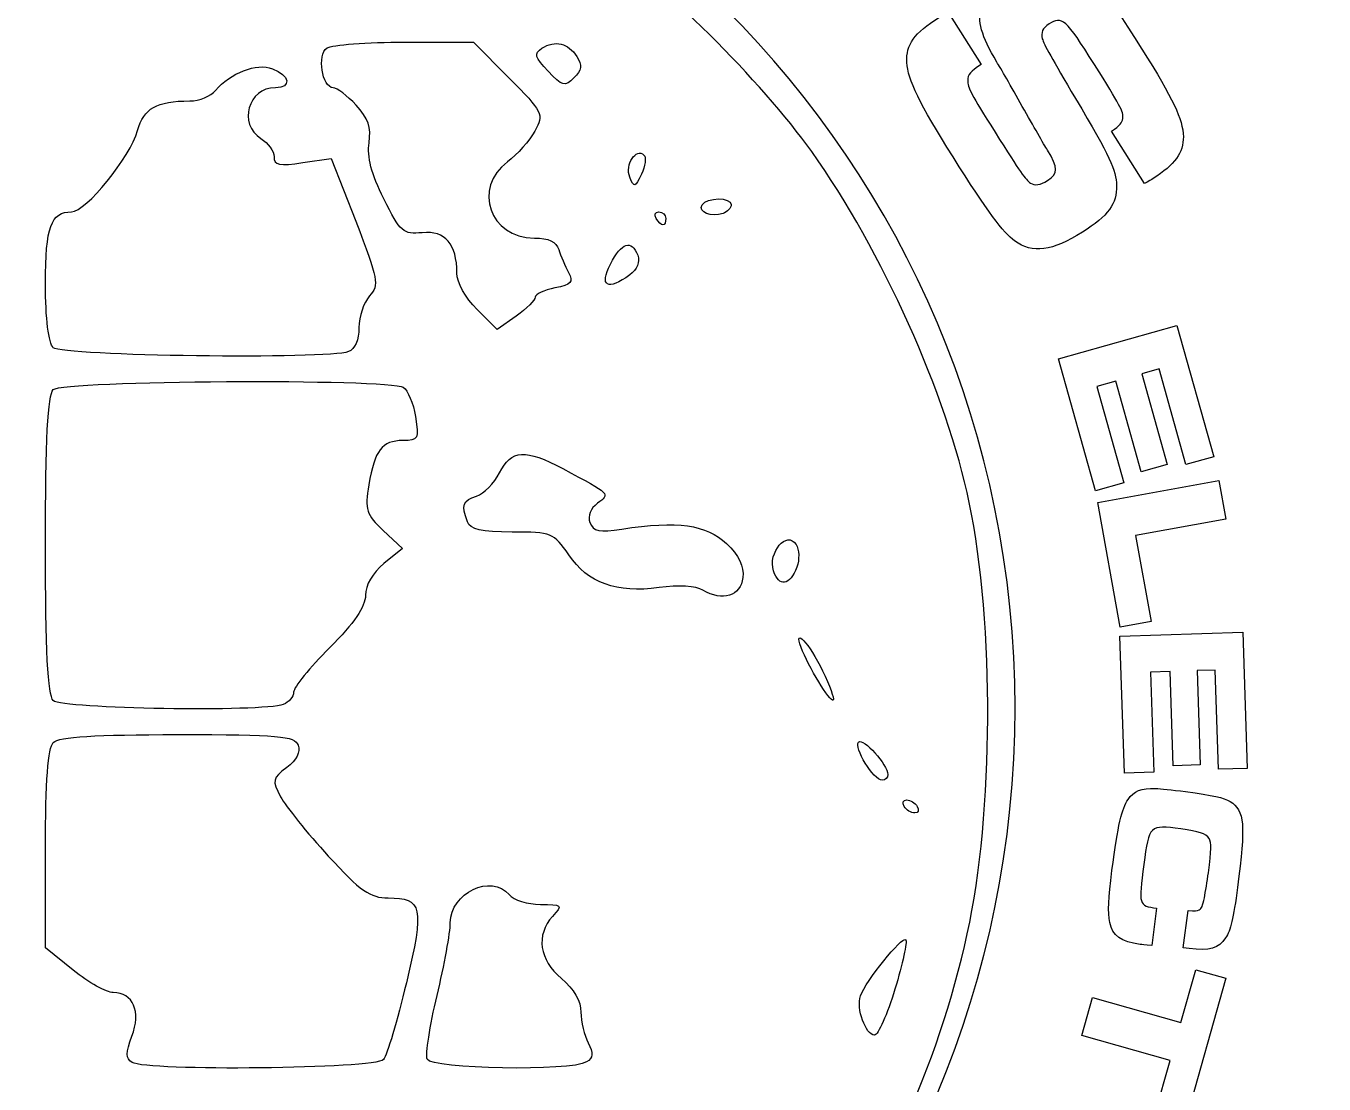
# Model space of a CAD drawing. Header units: millimetres. Extents: x -93 to 57, y 25 to 143.
# Drawn here: x -68.93 to -51.19, y 97.5 to 111.95 of the extents above; entities that cross this region are included whole.
import ezdxf

# ---------------------------------------------------------------- set-up
doc = ezdxf.new("R2010")
doc.units = ezdxf.units.MM
doc.header["$MEASUREMENT"] = 0
doc.layers.add('Layer 1', color=7, linetype='Continuous')

msp = doc.modelspace()

# ---------------------------------------------------------------- linework, layer by layer
at = {"layer": 'Layer 1', "color": 250, "lineweight": 20}
msp.add_open_spline([(-47.7176, 129.818), (-47.7176, 126.6165), (-47.718, 125.8159), (-47.718, 125.8159), (-47.718, 125.8159), (-44.9679, 125.8154), (-42.7178, 123.5657), (-42.7178, 120.8156), (-42.7178, 120.8156), (-42.7178, 120.8156), (-42.7178, 30.8176), (-42.7178, 30.8176), (-42.7178, 30.8176), (-42.7178, 28.0674), (-44.968, 25.8173), (-47.718, 25.8173), (-47.718, 25.8173), (-47.718, 25.8173), (-87.7176, 25.8173), (-87.7176, 25.8173), (-87.7176, 25.8173), (-90.4676, 25.8173), (-92.7178, 28.0673), (-92.7178, 30.8176), (-92.7178, 30.8176), (-92.7178, 30.8176), (-92.7178, 120.8156), (-92.7178, 120.8156), (-92.7178, 120.8156), (-92.7178, 123.5659), (-90.4677, 125.8159), (-87.7176, 125.8159), (-87.7176, 125.8159), (-87.638, 125.8159), (-87.7176, 124.5996), (-87.7176, 132.9852), (-87.7176, 132.9852), (-87.7176, 134.5422), (-86.6045, 135.8158), (-85.244, 135.8159), (-85.244, 135.8159), (-85.244, 135.8159), (-50.1911, 135.818), (-50.1911, 135.818), (-50.1911, 135.818), (-48.8306, 135.8181), (-47.7176, 134.5438), (-47.7176, 132.9873), (-47.7176, 132.9873), (-47.7176, 131.9309), (-47.7176, 130.8744), (-47.7176, 129.818)], degree=3, knots=[0, 0, 0, 0, 0.0714286, 0.0714286, 0.0714286, 0.0714286, 0.1428571, 0.1428571, 0.1428571, 0.1428571, 0.2142857, 0.2142857, 0.2142857, 0.2142857, 0.2857143, 0.2857143, 0.2857143, 0.2857143, 0.3571429, 0.3571429, 0.3571429, 0.3571429, 0.4285714, 0.4285714, 0.4285714, 0.4285714, 0.5, 0.5, 0.5, 0.5, 0.5714286, 0.5714286, 0.5714286, 0.5714286, 0.6428571, 0.6428571, 0.6428571, 0.6428571, 0.7142857, 0.7142857, 0.7142857, 0.7142857, 0.7857143, 0.7857143, 0.7857143, 0.7857143, 0.8571429, 0.8571429, 0.8571429, 0.8571429, 1, 1, 1, 1], dxfattribs=at)
at = {"layer": 'Layer 1', "color": 7}
msp.add_open_spline([(-68.9279, 116.1455), (-61.4659, 116.1455), (-55.4167, 110.0963), (-55.4167, 102.6343), (-55.4167, 102.6343), (-55.4167, 95.1723), (-61.4659, 89.1231), (-68.9279, 89.1231), (-68.9279, 89.1231), (-76.39, 89.1231), (-82.4392, 95.1723), (-82.4392, 102.6343), (-82.4392, 102.6343), (-82.4392, 110.0963), (-76.39, 116.1455), (-68.9279, 116.1455)], degree=3, knots=[0, 0, 0, 0, 0.2, 0.2, 0.2, 0.2, 0.4, 0.4, 0.4, 0.4, 0.6, 0.6, 0.6, 0.6, 1, 1, 1, 1], dxfattribs=at)
at = {"layer": 'Layer 1', "color": 250}
for points, knots in [([(-70.7209, 89.3027), (-70.8927, 89.3206), (-71.4349, 89.4197), (-71.9258, 89.5229), (-71.9258, 89.5229), (-76.6238, 90.5104), (-80.7199, 94.4589), (-81.8652, 99.1039), (-81.8652, 99.1039), (-82.4779, 101.5885), (-82.2922, 105.0455), (-81.429, 107.2258), (-81.429, 107.2258), (-80.7619, 108.9107), (-79.477, 110.8365), (-78.2035, 112.0603), (-78.2035, 112.0603), (-76.5572, 113.6423), (-73.7657, 115.0752), (-71.5458, 115.4777), (-71.5458, 115.4777), (-69.4433, 115.859), (-66.6741, 115.7061), (-64.8749, 115.1095), (-64.8749, 115.1095), (-63.9623, 114.8069), (-62.0575, 113.8313), (-61.2189, 113.2371), (-61.2189, 113.2371), (-60.2281, 112.535), (-58.8851, 111.2015), (-58.1961, 110.2358), (-58.1961, 110.2358), (-57.2352, 108.8889), (-56.3447, 106.9071), (-56.0421, 105.4423), (-56.0421, 105.4423), (-55.6952, 103.7628), (-55.7069, 101.2063), (-56.0691, 99.5501), (-56.0691, 99.5501), (-56.869, 95.8927), (-59.2874, 92.6499), (-62.5453, 90.8663), (-62.5453, 90.8663), (-64.0107, 90.064), (-65.5473, 89.5469), (-67.0904, 89.3366), (-67.0904, 89.3366), (-67.7368, 89.2485), (-69.9999, 89.2274), (-70.7209, 89.3027)], [0, 0, 0, 0, 0.0714286, 0.0714286, 0.0714286, 0.0714286, 0.1428571, 0.1428571, 0.1428571, 0.1428571, 0.2142857, 0.2142857, 0.2142857, 0.2142857, 0.2857143, 0.2857143, 0.2857143, 0.2857143, 0.3571429, 0.3571429, 0.3571429, 0.3571429, 0.4285714, 0.4285714, 0.4285714, 0.4285714, 0.5, 0.5, 0.5, 0.5, 0.5714286, 0.5714286, 0.5714286, 0.5714286, 0.6428571, 0.6428571, 0.6428571, 0.6428571, 0.7142857, 0.7142857, 0.7142857, 0.7142857, 0.7857143, 0.7857143, 0.7857143, 0.7857143, 0.8571429, 0.8571429, 0.8571429, 0.8571429, 1, 1, 1, 1]), ([(-56.3344, 112.1451), (-56.3344, 112.1451), (-56.4515, 112.0716), (-56.4515, 112.0716), (-56.4515, 112.0716), (-56.7987, 111.8525), (-56.9077, 111.701), (-56.8947, 111.4538), (-56.8947, 111.4538), (-56.8825, 111.2159), (-56.7244, 110.8921), (-56.2646, 110.1645), (-56.2646, 110.1645), (-55.7899, 109.4116), (-55.5782, 109.1257), (-55.4219, 109.0152), (-55.4219, 109.0152), (-55.1771, 108.8379), (-54.9081, 108.8746), (-54.4952, 109.1352), (-54.4952, 109.1352), (-54.1443, 109.3565), (-54.0216, 109.5258), (-54.0288, 109.7723), (-54.0288, 109.7723), (-54.0341, 109.9835), (-54.1158, 110.162), (-54.5902, 110.961), (-54.5902, 110.961), (-54.9128, 111.504), (-55.0212, 111.7014), (-55.0444, 111.7786), (-55.0444, 111.7786), (-55.0663, 111.8617), (-55.04, 111.925), (-54.9525, 111.9799), (-54.9525, 111.9799), (-54.7731, 112.0927), (-54.7258, 112.0513), (-54.3317, 111.4264), (-54.3317, 111.4264), (-53.9783, 110.8666), (-53.9328, 110.7784), (-53.9433, 110.6898), (-53.9433, 110.6898), (-53.9545, 110.6265), (-53.9807, 110.5949), (-54.0986, 110.515), (-54.0986, 110.515), (-54.0986, 110.515), (-53.6467, 109.7988), (-53.6467, 109.7988), (-53.6467, 109.7988), (-53.5968, 109.8252), (-53.5455, 109.8574), (-53.531, 109.8667), (-53.531, 109.8667), (-53.2315, 110.0558), (-53.116, 110.2208), (-53.1161, 110.4399), (-53.1161, 110.4399), (-53.1249, 110.68), (-53.2536, 110.9567), (-53.6827, 111.6366), (-53.6827, 111.6366), (-54.2388, 112.5176), (-54.394, 112.7152), (-54.6167, 112.8412), (-54.6167, 112.8412), (-54.8199, 112.9526), (-55.0927, 112.8987), (-55.4542, 112.6703), (-55.4542, 112.6703), (-55.6988, 112.5154), (-55.8286, 112.372), (-55.8806, 112.2116), (-55.8806, 112.2116), (-55.9358, 112.0239), (-55.8779, 111.8196), (-55.6654, 111.458), (-55.6654, 111.458), (-55.6169, 111.3814), (-55.4713, 111.1262), (-55.3173, 110.8499), (-55.3173, 110.8499), (-55.1647, 110.5832), (-55.0235, 110.3352), (-54.9721, 110.2549), (-54.9721, 110.2549), (-54.8257, 110.0148), (-54.8255, 109.9334), (-54.9716, 109.8413), (-54.9716, 109.8413), (-55.0743, 109.7763), (-55.145, 109.7673), (-55.2053, 109.8059), (-55.2053, 109.8059), (-55.2785, 109.8576), (-55.3349, 109.9392), (-55.6905, 110.502), (-55.6905, 110.502), (-56.0203, 111.0242), (-56.0638, 111.1095), (-56.0639, 111.2067), (-56.0639, 111.2067), (-56.0641, 111.2882), (-56.0257, 111.3326), (-55.8796, 111.4248), (-55.8796, 111.4248), (-55.8796, 111.4248), (-56.3344, 112.1451), (-56.3344, 112.1451)], [0, 0, 0, 0, 0.0344828, 0.0344828, 0.0344828, 0.0344828, 0.0689655, 0.0689655, 0.0689655, 0.0689655, 0.1034483, 0.1034483, 0.1034483, 0.1034483, 0.137931, 0.137931, 0.137931, 0.137931, 0.1724138, 0.1724138, 0.1724138, 0.1724138, 0.2068966, 0.2068966, 0.2068966, 0.2068966, 0.2413793, 0.2413793, 0.2413793, 0.2413793, 0.2758621, 0.2758621, 0.2758621, 0.2758621, 0.3103448, 0.3103448, 0.3103448, 0.3103448, 0.3448276, 0.3448276, 0.3448276, 0.3448276, 0.3793103, 0.3793103, 0.3793103, 0.3793103, 0.4137931, 0.4137931, 0.4137931, 0.4137931, 0.4482759, 0.4482759, 0.4482759, 0.4482759, 0.4827586, 0.4827586, 0.4827586, 0.4827586, 0.5172414, 0.5172414, 0.5172414, 0.5172414, 0.5517241, 0.5517241, 0.5517241, 0.5517241, 0.5862069, 0.5862069, 0.5862069, 0.5862069, 0.6206897, 0.6206897, 0.6206897, 0.6206897, 0.6551724, 0.6551724, 0.6551724, 0.6551724, 0.6896552, 0.6896552, 0.6896552, 0.6896552, 0.7241379, 0.7241379, 0.7241379, 0.7241379, 0.7586207, 0.7586207, 0.7586207, 0.7586207, 0.7931034, 0.7931034, 0.7931034, 0.7931034, 0.8275862, 0.8275862, 0.8275862, 0.8275862, 0.862069, 0.862069, 0.862069, 0.862069, 0.8965517, 0.8965517, 0.8965517, 0.8965517, 0.9310345, 0.9310345, 0.9310345, 0.9310345, 1, 1, 1, 1]), ([(-61.9742, 108.2471), (-61.9742, 108.2867), (-61.8528, 108.3434), (-61.7045, 108.3731), (-61.7045, 108.3731), (-61.48, 108.418), (-61.449, 108.4534), (-61.5195, 108.585), (-61.5195, 108.585), (-61.5661, 108.672), (-61.6259, 108.8134), (-61.6525, 108.8993), (-61.6525, 108.8993), (-61.6854, 109.0055), (-61.7924, 109.0555), (-61.9867, 109.0555), (-61.9867, 109.0555), (-62.5947, 109.0555), (-62.8358, 109.7392), (-62.3535, 110.096), (-62.3535, 110.096), (-62.2185, 110.1958), (-62.0504, 110.3853), (-61.9799, 110.5171), (-61.9799, 110.5171), (-61.8554, 110.75), (-61.8654, 110.7705), (-62.3339, 111.2449), (-62.3339, 111.2449), (-62.3339, 111.2449), (-62.816, 111.733), (-62.816, 111.733), (-62.816, 111.733), (-62.816, 111.733), (-63.7561, 111.7317), (-63.7561, 111.7317), (-63.7561, 111.7317), (-64.2733, 111.731), (-64.752, 111.6951), (-64.82, 111.652), (-64.82, 111.652), (-64.9598, 111.5635), (-64.8886, 111.1083), (-64.735, 111.1083), (-64.735, 111.1083), (-64.6845, 111.1083), (-64.5441, 111.0014), (-64.423, 110.8707), (-64.423, 110.8707), (-64.2568, 110.6913), (-64.2134, 110.5655), (-64.2461, 110.3575), (-64.2461, 110.3575), (-64.2758, 110.1689), (-64.2121, 109.9269), (-64.0445, 109.591), (-64.0445, 109.591), (-63.8173, 109.1355), (-63.7794, 109.1022), (-63.5181, 109.1285), (-63.5181, 109.1285), (-63.2058, 109.1599), (-63.0452, 108.9728), (-63.0452, 108.5773), (-63.0452, 108.5773), (-63.0452, 108.4481), (-62.93, 108.2399), (-62.7699, 108.0798), (-62.7699, 108.0798), (-62.7699, 108.0798), (-62.4945, 107.8045), (-62.4945, 107.8045), (-62.4945, 107.8045), (-62.4945, 107.8045), (-62.2343, 107.9898), (-62.2343, 107.9898), (-62.2343, 107.9898), (-62.0913, 108.0917), (-61.9741, 108.2075), (-61.9741, 108.2471), (-61.9741, 108.2471), (-61.9741, 108.2471), (-61.9742, 108.2471), (-61.9742, 108.2471)], [0, 0, 0, 0, 0.0454545, 0.0454545, 0.0454545, 0.0454545, 0.0909091, 0.0909091, 0.0909091, 0.0909091, 0.1363636, 0.1363636, 0.1363636, 0.1363636, 0.1818182, 0.1818182, 0.1818182, 0.1818182, 0.2272727, 0.2272727, 0.2272727, 0.2272727, 0.2727273, 0.2727273, 0.2727273, 0.2727273, 0.3181818, 0.3181818, 0.3181818, 0.3181818, 0.3636364, 0.3636364, 0.3636364, 0.3636364, 0.4090909, 0.4090909, 0.4090909, 0.4090909, 0.4545455, 0.4545455, 0.4545455, 0.4545455, 0.5, 0.5, 0.5, 0.5, 0.5454545, 0.5454545, 0.5454545, 0.5454545, 0.5909091, 0.5909091, 0.5909091, 0.5909091, 0.6363636, 0.6363636, 0.6363636, 0.6363636, 0.6818182, 0.6818182, 0.6818182, 0.6818182, 0.7272727, 0.7272727, 0.7272727, 0.7272727, 0.7727273, 0.7727273, 0.7727273, 0.7727273, 0.8181818, 0.8181818, 0.8181818, 0.8181818, 0.8636364, 0.8636364, 0.8636364, 0.8636364, 0.9090909, 0.9090909, 0.9090909, 0.9090909, 1, 1, 1, 1]), ([(-61.4051, 111.5339), (-61.5221, 111.7196), (-61.7038, 111.7632), (-61.8826, 111.6484), (-61.8826, 111.6484), (-61.9936, 111.5771), (-61.9805, 111.5281), (-61.7984, 111.3342), (-61.7984, 111.3342), (-61.6041, 111.1275), (-61.5689, 111.1183), (-61.4452, 111.242), (-61.4452, 111.242), (-61.3405, 111.3467), (-61.331, 111.4161), (-61.4052, 111.5339), (-61.4052, 111.5339), (-61.4052, 111.5339), (-61.4051, 111.5339), (-61.4051, 111.5339)], [0, 0, 0, 0, 0.1666667, 0.1666667, 0.1666667, 0.1666667, 0.3333333, 0.3333333, 0.3333333, 0.3333333, 0.5, 0.5, 0.5, 0.5, 0.6666667, 0.6666667, 0.6666667, 0.6666667, 1, 1, 1, 1]), ([(-64.5252, 107.5031), (-64.4389, 107.5362), (-64.384, 107.6637), (-64.384, 107.8308), (-64.384, 107.8308), (-64.384, 107.9812), (-64.319, 108.1761), (-64.2395, 108.2639), (-64.2395, 108.2639), (-64.1054, 108.4121), (-64.119, 108.4854), (-64.4283, 109.2837), (-64.4283, 109.2837), (-64.4283, 109.2837), (-64.7616, 110.1437), (-64.7616, 110.1437), (-64.7616, 110.1437), (-64.7616, 110.1437), (-65.1529, 110.085), (-65.1529, 110.085), (-65.1529, 110.085), (-65.4724, 110.0371), (-65.5443, 110.0518), (-65.5443, 110.1649), (-65.5443, 110.1649), (-65.5443, 110.2411), (-65.6246, 110.3537), (-65.7228, 110.415), (-65.7228, 110.415), (-66.0393, 110.6126), (-65.899, 111.1083), (-65.5264, 111.1083), (-65.5264, 111.1083), (-65.3002, 111.1083), (-65.3264, 111.2777), (-65.5666, 111.3681), (-65.5666, 111.3681), (-65.7841, 111.4501), (-66.1408, 111.3128), (-66.3427, 111.0695), (-66.3427, 111.0695), (-66.4065, 110.9926), (-66.5642, 110.9292), (-66.6932, 110.9285), (-66.6932, 110.9285), (-67.1534, 110.9261), (-67.324, 110.8294), (-67.4086, 110.523), (-67.4086, 110.523), (-67.5089, 110.1599), (-68.117, 109.4124), (-68.3122, 109.4124), (-68.3122, 109.4124), (-68.5946, 109.4124), (-68.6681, 109.2095), (-68.6681, 108.4307), (-68.6681, 108.4307), (-68.6681, 107.9527), (-68.6277, 107.6227), (-68.561, 107.556), (-68.561, 107.556), (-68.4479, 107.4428), (-64.8066, 107.3951), (-64.5252, 107.5031), (-64.5252, 107.5031), (-64.5252, 107.5031), (-64.5252, 107.5031), (-64.5252, 107.5031)], [0, 0, 0, 0, 0.0555556, 0.0555556, 0.0555556, 0.0555556, 0.1111111, 0.1111111, 0.1111111, 0.1111111, 0.1666667, 0.1666667, 0.1666667, 0.1666667, 0.2222222, 0.2222222, 0.2222222, 0.2222222, 0.2777778, 0.2777778, 0.2777778, 0.2777778, 0.3333333, 0.3333333, 0.3333333, 0.3333333, 0.3888889, 0.3888889, 0.3888889, 0.3888889, 0.4444444, 0.4444444, 0.4444444, 0.4444444, 0.5, 0.5, 0.5, 0.5, 0.5555556, 0.5555556, 0.5555556, 0.5555556, 0.6111111, 0.6111111, 0.6111111, 0.6111111, 0.6666667, 0.6666667, 0.6666667, 0.6666667, 0.7222222, 0.7222222, 0.7222222, 0.7222222, 0.7777778, 0.7777778, 0.7777778, 0.7777778, 0.8333333, 0.8333333, 0.8333333, 0.8333333, 0.8888889, 0.8888889, 0.8888889, 0.8888889, 1, 1, 1, 1]), ([(-60.489, 110.1883), (-60.5962, 110.2955), (-60.7507, 110.0549), (-60.6824, 109.8871), (-60.6824, 109.8871), (-60.622, 109.7382), (-60.6088, 109.7415), (-60.5227, 109.9265), (-60.5227, 109.9265), (-60.4711, 110.0374), (-60.4559, 110.1553), (-60.489, 110.1883)], [0, 0, 0, 0, 0.25, 0.25, 0.25, 0.25, 0.5, 0.5, 0.5, 0.5, 1, 1, 1, 1]), ([(-59.2966, 109.5113), (-59.2966, 109.6161), (-59.6286, 109.6145), (-59.6936, 109.5093), (-59.6936, 109.5093), (-59.754, 109.4115), (-59.5651, 109.3329), (-59.4082, 109.3906), (-59.4082, 109.3906), (-59.3468, 109.4131), (-59.2966, 109.4675), (-59.2966, 109.5113)], [0, 0, 0, 0, 0.25, 0.25, 0.25, 0.25, 0.5, 0.5, 0.5, 0.5, 1, 1, 1, 1]), ([(-60.1891, 109.3232), (-60.1891, 109.3723), (-60.2317, 109.4125), (-60.2837, 109.4125), (-60.2837, 109.4125), (-60.3357, 109.4125), (-60.3534, 109.3723), (-60.323, 109.3232), (-60.323, 109.3232), (-60.2927, 109.2741), (-60.2502, 109.234), (-60.2285, 109.234), (-60.2285, 109.234), (-60.2068, 109.234), (-60.1891, 109.2742), (-60.1891, 109.3232)], [0, 0, 0, 0, 0.2, 0.2, 0.2, 0.2, 0.4, 0.4, 0.4, 0.4, 0.6, 0.6, 0.6, 0.6, 1, 1, 1, 1]), ([(-60.6826, 108.5517), (-60.5813, 108.6258), (-60.539, 108.7296), (-60.5735, 108.8194), (-60.5735, 108.8194), (-60.6583, 109.0405), (-60.7935, 108.9969), (-60.9478, 108.6985), (-60.9478, 108.6985), (-61.1038, 108.3968), (-60.9847, 108.3308), (-60.6826, 108.5517)], [0, 0, 0, 0, 0.25, 0.25, 0.25, 0.25, 0.5, 0.5, 0.5, 0.5, 1, 1, 1, 1]), ([(-53.2033, 107.8587), (-53.2033, 107.8587), (-54.8221, 107.4051), (-54.8221, 107.4051), (-54.8221, 107.4051), (-54.8221, 107.4051), (-54.3174, 105.6037), (-54.3174, 105.6037), (-54.3174, 105.6037), (-54.3174, 105.6037), (-53.9292, 105.7123), (-53.9292, 105.7123), (-53.9292, 105.7123), (-53.9292, 105.7123), (-54.2977, 107.0284), (-54.2977, 107.0284), (-54.2977, 107.0284), (-54.2977, 107.0284), (-54.0403, 107.1005), (-54.0403, 107.1005), (-54.0403, 107.1005), (-54.0403, 107.1005), (-53.693, 105.8601), (-53.693, 105.8601), (-53.693, 105.8601), (-53.693, 105.8601), (-53.3359, 105.96), (-53.3359, 105.96), (-53.3359, 105.96), (-53.3359, 105.96), (-53.6836, 107.2004), (-53.6836, 107.2004), (-53.6836, 107.2004), (-53.6836, 107.2004), (-53.4482, 107.2662), (-53.4482, 107.2662), (-53.4482, 107.2662), (-53.4482, 107.2662), (-53.082, 105.9603), (-53.082, 105.9603), (-53.082, 105.9603), (-53.082, 105.9603), (-52.7009, 106.0672), (-52.7009, 106.0672), (-52.7009, 106.0672), (-52.7009, 106.0672), (-53.2033, 107.8587), (-53.2033, 107.8587)], [0, 0, 0, 0, 0.0769231, 0.0769231, 0.0769231, 0.0769231, 0.1538462, 0.1538462, 0.1538462, 0.1538462, 0.2307692, 0.2307692, 0.2307692, 0.2307692, 0.3076923, 0.3076923, 0.3076923, 0.3076923, 0.3846154, 0.3846154, 0.3846154, 0.3846154, 0.4615385, 0.4615385, 0.4615385, 0.4615385, 0.5384615, 0.5384615, 0.5384615, 0.5384615, 0.6153846, 0.6153846, 0.6153846, 0.6153846, 0.6923077, 0.6923077, 0.6923077, 0.6923077, 0.7692308, 0.7692308, 0.7692308, 0.7692308, 0.8461538, 0.8461538, 0.8461538, 0.8461538, 1, 1, 1, 1]), ([(-65.4177, 102.6835), (-65.3401, 102.7133), (-65.2765, 102.7893), (-65.2765, 102.8523), (-65.2765, 102.8523), (-65.2765, 102.9154), (-65.0556, 103.1878), (-64.7856, 103.4578), (-64.7856, 103.4578), (-64.4491, 103.7944), (-64.2947, 104.0198), (-64.2947, 104.1747), (-64.2947, 104.1747), (-64.2947, 104.3143), (-64.1983, 104.4802), (-64.0427, 104.6084), (-64.0427, 104.6084), (-64.0427, 104.6084), (-63.7906, 104.816), (-63.7906, 104.816), (-63.7906, 104.816), (-63.7906, 104.816), (-64.0508, 105.0602), (-64.0508, 105.0602), (-64.0508, 105.0602), (-64.2863, 105.2812), (-64.305, 105.3403), (-64.2481, 105.6849), (-64.2481, 105.6849), (-64.1704, 106.1564), (-64.0681, 106.2887), (-63.7813, 106.2887), (-63.7813, 106.2887), (-63.5733, 106.2887), (-63.5612, 106.3119), (-63.6106, 106.6161), (-63.6106, 106.6161), (-63.6398, 106.7962), (-63.7153, 106.9764), (-63.7784, 107.0164), (-63.7784, 107.0164), (-63.9716, 107.139), (-68.4364, 107.1095), (-68.561, 106.9848), (-68.561, 106.9848), (-68.638, 106.9078), (-68.6682, 106.3105), (-68.6682, 104.8606), (-68.6682, 104.8606), (-68.6682, 103.4108), (-68.638, 102.8134), (-68.561, 102.7364), (-68.561, 102.7364), (-68.4481, 102.6234), (-65.695, 102.5771), (-65.4177, 102.6835), (-65.4177, 102.6835), (-65.4177, 102.6835), (-65.4177, 102.6835), (-65.4177, 102.6835)], [0, 0, 0, 0, 0.0625, 0.0625, 0.0625, 0.0625, 0.125, 0.125, 0.125, 0.125, 0.1875, 0.1875, 0.1875, 0.1875, 0.25, 0.25, 0.25, 0.25, 0.3125, 0.3125, 0.3125, 0.3125, 0.375, 0.375, 0.375, 0.375, 0.4375, 0.4375, 0.4375, 0.4375, 0.5, 0.5, 0.5, 0.5, 0.5625, 0.5625, 0.5625, 0.5625, 0.625, 0.625, 0.625, 0.625, 0.6875, 0.6875, 0.6875, 0.6875, 0.75, 0.75, 0.75, 0.75, 0.8125, 0.8125, 0.8125, 0.8125, 0.875, 0.875, 0.875, 0.875, 1, 1, 1, 1]), ([(-59.1365, 104.4162), (-59.1186, 104.5691), (-59.1908, 104.7184), (-59.3621, 104.8824), (-59.3621, 104.8824), (-59.6325, 105.1415), (-60.031, 105.1963), (-60.7908, 105.079), (-60.7908, 105.079), (-61.0959, 105.0319), (-61.1804, 105.0491), (-61.226, 105.168), (-61.226, 105.168), (-61.2604, 105.2575), (-61.2203, 105.361), (-61.124, 105.4314), (-61.124, 105.4314), (-60.9459, 105.5616), (-60.9389, 105.5546), (-61.5981, 105.9052), (-61.5981, 105.9052), (-62.1108, 106.1778), (-62.298, 106.1656), (-62.4618, 105.8487), (-62.4618, 105.8487), (-62.5362, 105.7049), (-62.6778, 105.5616), (-62.7765, 105.5303), (-62.7765, 105.5303), (-62.9667, 105.4699), (-62.9891, 105.4076), (-62.9018, 105.1803), (-62.9018, 105.1803), (-62.8604, 105.0724), (-62.716, 105.0391), (-62.2886, 105.0391), (-62.2886, 105.0391), (-61.7497, 105.0391), (-61.7218, 105.0279), (-61.5172, 104.7271), (-61.5172, 104.7271), (-61.2552, 104.342), (-60.8627, 104.2001), (-60.281, 104.2801), (-60.281, 104.2801), (-60.0173, 104.3164), (-59.7792, 104.3022), (-59.6817, 104.2444), (-59.6817, 104.2444), (-59.4151, 104.0863), (-59.1659, 104.1649), (-59.1366, 104.4162), (-59.1366, 104.4162), (-59.1366, 104.4162), (-59.1365, 104.4162), (-59.1365, 104.4162)], [0, 0, 0, 0, 0.0666667, 0.0666667, 0.0666667, 0.0666667, 0.1333333, 0.1333333, 0.1333333, 0.1333333, 0.2, 0.2, 0.2, 0.2, 0.2666667, 0.2666667, 0.2666667, 0.2666667, 0.3333333, 0.3333333, 0.3333333, 0.3333333, 0.4, 0.4, 0.4, 0.4, 0.4666667, 0.4666667, 0.4666667, 0.4666667, 0.5333333, 0.5333333, 0.5333333, 0.5333333, 0.6, 0.6, 0.6, 0.6, 0.6666667, 0.6666667, 0.6666667, 0.6666667, 0.7333333, 0.7333333, 0.7333333, 0.7333333, 0.8, 0.8, 0.8, 0.8, 0.8666667, 0.8666667, 0.8666667, 0.8666667, 1, 1, 1, 1]), ([(-52.6312, 105.7426), (-52.6312, 105.7426), (-54.2862, 105.4441), (-54.2862, 105.4441), (-54.2862, 105.4441), (-54.2862, 105.4441), (-53.9787, 103.7396), (-53.9787, 103.7396), (-53.9787, 103.7396), (-53.9787, 103.7396), (-53.5569, 103.8157), (-53.5569, 103.8157), (-53.5569, 103.8157), (-53.5569, 103.8157), (-53.7691, 104.9917), (-53.7691, 104.9917), (-53.7691, 104.9917), (-53.7691, 104.9917), (-52.536, 105.2141), (-52.536, 105.2141), (-52.536, 105.2141), (-52.536, 105.2141), (-52.6312, 105.7426), (-52.6312, 105.7426)], [0, 0, 0, 0, 0.1428571, 0.1428571, 0.1428571, 0.1428571, 0.2857143, 0.2857143, 0.2857143, 0.2857143, 0.4285714, 0.4285714, 0.4285714, 0.4285714, 0.5714286, 0.5714286, 0.5714286, 0.5714286, 0.7142857, 0.7142857, 0.7142857, 0.7142857, 1, 1, 1, 1]), ([(-58.3985, 104.5608), (-58.3615, 104.6608), (-58.3663, 104.7993), (-58.4091, 104.8686), (-58.4091, 104.8686), (-58.5324, 105.068), (-58.7976, 104.7591), (-58.7181, 104.5086), (-58.7181, 104.5086), (-58.6456, 104.2802), (-58.4931, 104.3051), (-58.3985, 104.5608)], [0, 0, 0, 0, 0.25, 0.25, 0.25, 0.25, 0.5, 0.5, 0.5, 0.5, 1, 1, 1, 1]), ([(-58.0471, 103.1437), (-58.2272, 103.5165), (-58.4555, 103.7616), (-58.3412, 103.4595), (-58.3412, 103.4595), (-58.2461, 103.208), (-57.9394, 102.7073), (-57.9028, 102.7439), (-57.9028, 102.7439), (-57.8847, 102.762), (-57.9496, 102.9419), (-58.0471, 103.1437)], [0, 0, 0, 0, 0.25, 0.25, 0.25, 0.25, 0.5, 0.5, 0.5, 0.5, 1, 1, 1, 1]), ([(-52.3022, 103.6702), (-52.3022, 103.6702), (-53.983, 103.6158), (-53.983, 103.6158), (-53.983, 103.6158), (-53.983, 103.6158), (-53.9226, 101.7463), (-53.9226, 101.7463), (-53.9226, 101.7463), (-53.9226, 101.7463), (-53.5196, 101.7591), (-53.5196, 101.7591), (-53.5196, 101.7591), (-53.5196, 101.7591), (-53.5635, 103.1248), (-53.5635, 103.1248), (-53.5635, 103.1248), (-53.5635, 103.1248), (-53.2967, 103.1337), (-53.2967, 103.1337), (-53.2967, 103.1337), (-53.2967, 103.1337), (-53.255, 101.8461), (-53.255, 101.8461), (-53.255, 101.8461), (-53.255, 101.8461), (-52.8844, 101.8579), (-52.8844, 101.8579), (-52.8844, 101.8579), (-52.8844, 101.8579), (-52.9261, 103.1453), (-52.9261, 103.1453), (-52.9261, 103.1453), (-52.9261, 103.1453), (-52.6819, 103.1536), (-52.6819, 103.1536), (-52.6819, 103.1536), (-52.6819, 103.1536), (-52.6381, 101.798), (-52.6381, 101.798), (-52.6381, 101.798), (-52.6381, 101.798), (-52.2422, 101.8107), (-52.2422, 101.8107), (-52.2422, 101.8107), (-52.2422, 101.8107), (-52.3022, 103.6702), (-52.3022, 103.6702)], [0, 0, 0, 0, 0.0769231, 0.0769231, 0.0769231, 0.0769231, 0.1538462, 0.1538462, 0.1538462, 0.1538462, 0.2307692, 0.2307692, 0.2307692, 0.2307692, 0.3076923, 0.3076923, 0.3076923, 0.3076923, 0.3846154, 0.3846154, 0.3846154, 0.3846154, 0.4615385, 0.4615385, 0.4615385, 0.4615385, 0.5384615, 0.5384615, 0.5384615, 0.5384615, 0.6153846, 0.6153846, 0.6153846, 0.6153846, 0.6923077, 0.6923077, 0.6923077, 0.6923077, 0.7692308, 0.7692308, 0.7692308, 0.7692308, 0.8461538, 0.8461538, 0.8461538, 0.8461538, 1, 1, 1, 1]), ([(-64.0488, 97.832), (-63.9996, 97.8934), (-63.859, 98.3653), (-63.7361, 98.8807), (-63.7361, 98.8807), (-63.488, 99.922), (-63.5135, 100.041), (-63.9854, 100.041), (-63.9854, 100.041), (-64.2322, 100.041), (-64.3623, 100.132), (-64.8027, 100.6126), (-64.8027, 100.6126), (-65.0908, 100.927), (-65.3841, 101.2918), (-65.4545, 101.4234), (-65.4545, 101.4234), (-65.5734, 101.6457), (-65.5675, 101.6739), (-65.3709, 101.8222), (-65.3709, 101.8222), (-65.2352, 101.9246), (-65.1794, 102.0338), (-65.2151, 102.127), (-65.2151, 102.127), (-65.2638, 102.2538), (-65.4744, 102.2723), (-66.8624, 102.2723), (-66.8624, 102.2723), (-67.9812, 102.2723), (-68.4857, 102.2405), (-68.561, 102.1653), (-68.561, 102.1653), (-68.6348, 102.0914), (-68.668, 101.639), (-68.668, 100.7075), (-68.668, 100.7075), (-68.668, 100.7075), (-68.668, 99.3569), (-68.668, 99.3569), (-68.668, 99.3569), (-68.668, 99.3569), (-68.2887, 99.0519), (-68.2887, 99.0519), (-68.2887, 99.0519), (-68.0801, 98.8842), (-67.8337, 98.7469), (-67.7412, 98.7469), (-67.7412, 98.7469), (-67.4708, 98.7469), (-67.3596, 98.487), (-67.4863, 98.1513), (-67.4863, 98.1513), (-67.5721, 97.924), (-67.5717, 97.8489), (-67.4845, 97.7934), (-67.4845, 97.7934), (-67.2899, 97.6699), (-64.1504, 97.7052), (-64.0488, 97.8321), (-64.0488, 97.8321), (-64.0488, 97.8321), (-64.0488, 97.832), (-64.0488, 97.832)], [0, 0, 0, 0, 0.0588235, 0.0588235, 0.0588235, 0.0588235, 0.1176471, 0.1176471, 0.1176471, 0.1176471, 0.1764706, 0.1764706, 0.1764706, 0.1764706, 0.2352941, 0.2352941, 0.2352941, 0.2352941, 0.2941176, 0.2941176, 0.2941176, 0.2941176, 0.3529412, 0.3529412, 0.3529412, 0.3529412, 0.4117647, 0.4117647, 0.4117647, 0.4117647, 0.4705882, 0.4705882, 0.4705882, 0.4705882, 0.5294118, 0.5294118, 0.5294118, 0.5294118, 0.5882353, 0.5882353, 0.5882353, 0.5882353, 0.6470588, 0.6470588, 0.6470588, 0.6470588, 0.7058824, 0.7058824, 0.7058824, 0.7058824, 0.7647059, 0.7647059, 0.7647059, 0.7647059, 0.8235294, 0.8235294, 0.8235294, 0.8235294, 0.8823529, 0.8823529, 0.8823529, 0.8823529, 1, 1, 1, 1]), ([(-57.1546, 101.7269), (-57.1546, 101.8599), (-57.4922, 102.2317), (-57.5557, 102.1685), (-57.5557, 102.1685), (-57.6262, 102.0982), (-57.3476, 101.6475), (-57.2336, 101.6475), (-57.2336, 101.6475), (-57.1901, 101.6475), (-57.1545, 101.6832), (-57.1545, 101.7269), (-57.1545, 101.7269), (-57.1545, 101.7269), (-57.1546, 101.7269), (-57.1546, 101.7269)], [0, 0, 0, 0, 0.2, 0.2, 0.2, 0.2, 0.4, 0.4, 0.4, 0.4, 0.6, 0.6, 0.6, 0.6, 1, 1, 1, 1]), ([(-53.4816, 99.8992), (-53.7286, 99.9348), (-53.7301, 99.9423), (-53.6568, 100.4972), (-53.6568, 100.4972), (-53.5855, 101.0344), (-53.5771, 101.0411), (-53.152, 100.9847), (-53.152, 100.9847), (-52.9025, 100.9517), (-52.8051, 100.9184), (-52.7655, 100.8523), (-52.7655, 100.8523), (-52.73, 100.7942), (-52.732, 100.7004), (-52.7738, 100.3853), (-52.7738, 100.3853), (-52.789, 100.2702), (-52.814, 100.1212), (-52.8295, 100.0418), (-52.8295, 100.0418), (-52.8518, 99.933), (-52.8692, 99.8944), (-52.8995, 99.8781), (-52.8995, 99.8781), (-52.9299, 99.8619), (-52.953, 99.8599), (-53.0509, 99.8679), (-53.0509, 99.8679), (-53.0509, 99.8679), (-53.1183, 99.3605), (-53.1183, 99.3605), (-53.1183, 99.3605), (-53.1183, 99.3605), (-53.0359, 99.3496), (-53.0359, 99.3496), (-53.0359, 99.3496), (-52.7608, 99.3131), (-52.6311, 99.3517), (-52.5385, 99.4945), (-52.5385, 99.4945), (-52.4687, 99.5997), (-52.4323, 99.7576), (-52.3758, 100.1853), (-52.3758, 100.1853), (-52.2624, 101.0396), (-52.2796, 101.2356), (-52.477, 101.3583), (-52.477, 101.3583), (-52.5668, 101.4109), (-52.7049, 101.4417), (-53.0876, 101.4925), (-53.0876, 101.4925), (-53.28, 101.5181), (-53.4228, 101.5318), (-53.4989, 101.5368), (-53.4989, 101.5368), (-53.6889, 101.5418), (-53.7937, 101.4998), (-53.8723, 101.3854), (-53.8723, 101.3854), (-53.9603, 101.2572), (-54.0083, 101.0497), (-54.0921, 100.4149), (-54.0921, 100.4149), (-54.1429, 100.0327), (-54.15, 99.8453), (-54.123, 99.7044), (-54.123, 99.7044), (-54.0833, 99.5239), (-53.9698, 99.4402), (-53.7073, 99.4054), (-53.7073, 99.4054), (-53.6825, 99.402), (-53.6447, 99.3997), (-53.5493, 99.3896), (-53.5493, 99.3896), (-53.5493, 99.3896), (-53.4816, 99.8992), (-53.4816, 99.8992)], [0, 0, 0, 0, 0.047619, 0.047619, 0.047619, 0.047619, 0.0952381, 0.0952381, 0.0952381, 0.0952381, 0.1428571, 0.1428571, 0.1428571, 0.1428571, 0.1904762, 0.1904762, 0.1904762, 0.1904762, 0.2380952, 0.2380952, 0.2380952, 0.2380952, 0.2857143, 0.2857143, 0.2857143, 0.2857143, 0.3333333, 0.3333333, 0.3333333, 0.3333333, 0.3809524, 0.3809524, 0.3809524, 0.3809524, 0.4285714, 0.4285714, 0.4285714, 0.4285714, 0.4761905, 0.4761905, 0.4761905, 0.4761905, 0.5238095, 0.5238095, 0.5238095, 0.5238095, 0.5714286, 0.5714286, 0.5714286, 0.5714286, 0.6190476, 0.6190476, 0.6190476, 0.6190476, 0.6666667, 0.6666667, 0.6666667, 0.6666667, 0.7142857, 0.7142857, 0.7142857, 0.7142857, 0.7619048, 0.7619048, 0.7619048, 0.7619048, 0.8095238, 0.8095238, 0.8095238, 0.8095238, 0.8571429, 0.8571429, 0.8571429, 0.8571429, 0.9047619, 0.9047619, 0.9047619, 0.9047619, 1, 1, 1, 1]), ([(-56.7529, 101.2905), (-56.7833, 101.3396), (-56.8483, 101.3798), (-56.8973, 101.3798), (-56.8973, 101.3798), (-56.9464, 101.3798), (-56.9618, 101.3396), (-56.9314, 101.2905), (-56.9314, 101.2905), (-56.9011, 101.2414), (-56.8361, 101.2013), (-56.787, 101.2013), (-56.787, 101.2013), (-56.7379, 101.2013), (-56.7226, 101.2415), (-56.7529, 101.2905)], [0, 0, 0, 0, 0.2, 0.2, 0.2, 0.2, 0.4, 0.4, 0.4, 0.4, 0.6, 0.6, 0.6, 0.6, 1, 1, 1, 1]), ([(-61.2733, 97.7997), (-61.1805, 97.8585), (-61.1754, 97.919), (-61.251, 98.0602), (-61.251, 98.0602), (-61.3051, 98.1614), (-61.3494, 98.3499), (-61.3494, 98.479), (-61.3494, 98.479), (-61.3494, 98.6302), (-61.4447, 98.7938), (-61.6172, 98.939), (-61.6172, 98.939), (-61.9209, 99.1946), (-61.9687, 99.5328), (-61.7372, 99.7885), (-61.7372, 99.7885), (-61.5968, 99.9437), (-61.605, 99.9517), (-61.9048, 99.9517), (-61.9048, 99.9517), (-62.0782, 99.9517), (-62.2701, 100.012), (-62.3312, 100.0856), (-62.3312, 100.0856), (-62.5732, 100.3772), (-63.134, 100.1091), (-63.1351, 99.7012), (-63.1351, 99.7012), (-63.1351, 99.569), (-63.217, 99.1216), (-63.3164, 98.707), (-63.3164, 98.707), (-63.4158, 98.2924), (-63.4771, 97.9008), (-63.4525, 97.8368), (-63.4525, 97.8368), (-63.4007, 97.7018), (-61.4794, 97.6691), (-61.2733, 97.7997), (-61.2733, 97.7997), (-61.2733, 97.7997), (-61.2733, 97.7997), (-61.2733, 97.7997)], [0, 0, 0, 0, 0.0833333, 0.0833333, 0.0833333, 0.0833333, 0.1666667, 0.1666667, 0.1666667, 0.1666667, 0.25, 0.25, 0.25, 0.25, 0.3333333, 0.3333333, 0.3333333, 0.3333333, 0.4166667, 0.4166667, 0.4166667, 0.4166667, 0.5, 0.5, 0.5, 0.5, 0.5833333, 0.5833333, 0.5833333, 0.5833333, 0.6666667, 0.6666667, 0.6666667, 0.6666667, 0.75, 0.75, 0.75, 0.75, 0.8333333, 0.8333333, 0.8333333, 0.8333333, 1, 1, 1, 1]), ([(-57.0578, 98.7962), (-56.9526, 99.1424), (-56.8864, 99.4455), (-56.9106, 99.4697), (-56.9106, 99.4697), (-56.9609, 99.52), (-57.4576, 98.9042), (-57.5297, 98.7022), (-57.5297, 98.7022), (-57.5895, 98.5343), (-57.4583, 98.1667), (-57.3386, 98.1667), (-57.3386, 98.1667), (-57.2893, 98.1667), (-57.163, 98.45), (-57.0578, 98.7962), (-57.0578, 98.7962), (-57.0578, 98.7962), (-57.0578, 98.7962), (-57.0578, 98.7962)], [0, 0, 0, 0, 0.1666667, 0.1666667, 0.1666667, 0.1666667, 0.3333333, 0.3333333, 0.3333333, 0.3333333, 0.5, 0.5, 0.5, 0.5, 0.6666667, 0.6666667, 0.6666667, 0.6666667, 1, 1, 1, 1]), ([(-52.5352, 98.9427), (-52.5352, 98.9427), (-52.9478, 99.0589), (-52.9478, 99.0589), (-52.9478, 99.0589), (-52.9478, 99.0589), (-53.151, 98.3383), (-53.151, 98.3383), (-53.151, 98.3383), (-53.151, 98.3383), (-54.3569, 98.6786), (-54.3569, 98.6786), (-54.3569, 98.6786), (-54.3569, 98.6786), (-54.5027, 98.1617), (-54.5027, 98.1617), (-54.5027, 98.1617), (-54.5027, 98.1617), (-53.2968, 97.8215), (-53.2968, 97.8215), (-53.2968, 97.8215), (-53.2968, 97.8215), (-53.5001, 97.1009), (-53.5001, 97.1009), (-53.5001, 97.1009), (-53.5001, 97.1009), (-53.0874, 96.9843), (-53.0874, 96.9843), (-53.0874, 96.9843), (-53.0874, 96.9843), (-52.5352, 98.9427), (-52.5352, 98.9427)], [0, 0, 0, 0, 0.1111111, 0.1111111, 0.1111111, 0.1111111, 0.2222222, 0.2222222, 0.2222222, 0.2222222, 0.3333333, 0.3333333, 0.3333333, 0.3333333, 0.4444444, 0.4444444, 0.4444444, 0.4444444, 0.5555556, 0.5555556, 0.5555556, 0.5555556, 0.6666667, 0.6666667, 0.6666667, 0.6666667, 0.7777778, 0.7777778, 0.7777778, 0.7777778, 1, 1, 1, 1])]:
    msp.add_open_spline(points, degree=3, knots=knots, dxfattribs=at)

doc.saveas('drawing.dxf')
